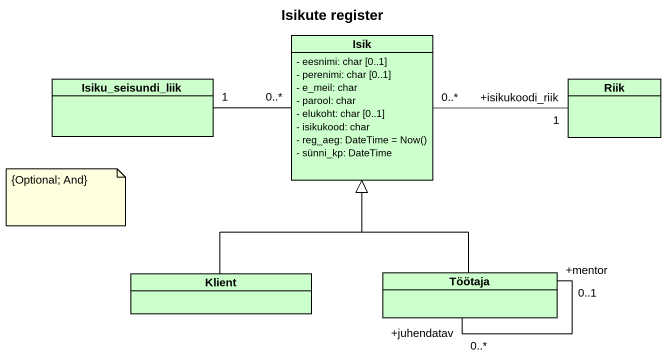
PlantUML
@startuml
title Isikute register
hide circle
hide empty members
skinparam classAttributeIconSize 0
class Isik #CCFFCC {
  - eesnimi: char [0..1]
  - perenimi: char [0..1]
  - e_meil: char
  - parool: char
  - elukoht: char [0..1]
  - isikukood: char
  {field} - reg_aeg: DateTime = Now()
  - sünni_kp: DateTime
}
class Isiku_seisundi_liik #CCFFCC
class Riik #CCFFCC
class Klient #CCFFCC
class Töötaja #CCFFCC
Isiku_seisundi_liik "1" -right- "0..*" Isik
Riik "+isikukoodi_riik\n1" -left- "0..*" Isik
Klient -up-|> Isik
Töötaja -up-|> Isik
Töötaja "+juhendatav\n0..*" -- "+mentor\n0..1" Töötaja
note as N1
  {Optional; And}
end note
@enduml
